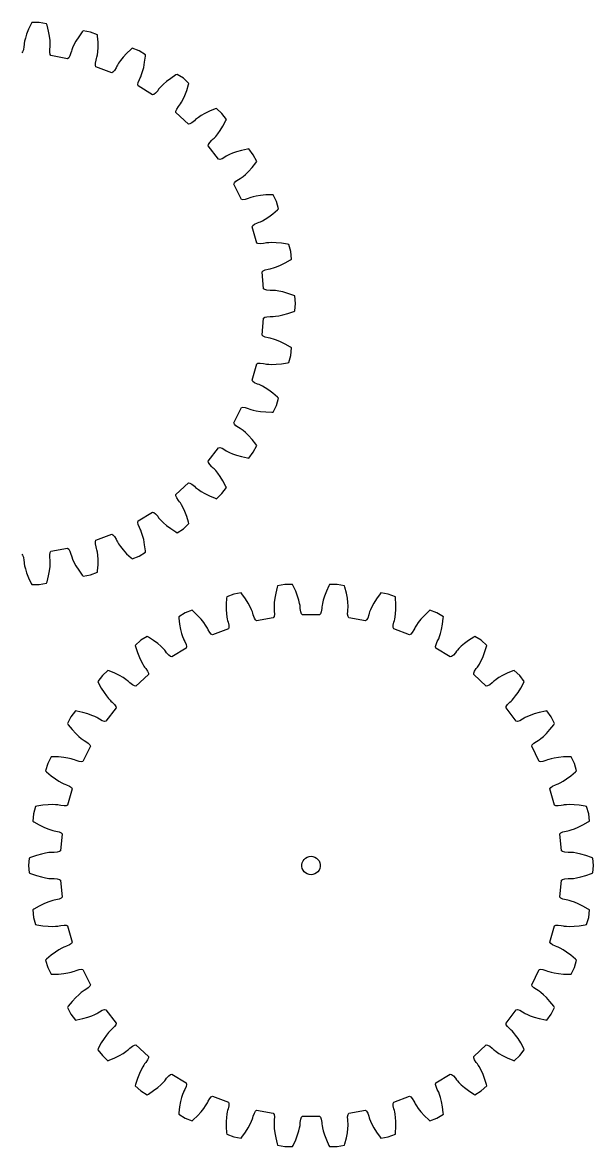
# Model space of a CAD drawing. Extents: x 0 to 188, y 0 to 183.
# Drawn here: x 95.7 to 188.3, y 0 to 182.6 of the extents above; entities that cross this region are included whole.
import ezdxf

# ---------------------------------------------------------------- set-up
doc = ezdxf.new("R2010")
doc.units = 0

msp = doc.modelspace()

# ---------------------------------------------------------------- linework, layer by layer
for p, q in [((97.18, 182.56), (97.08, 182.37)), ((98.4, 182.56), (97.18, 182.56)), ((99.6, 182.34), (98.4, 182.56)), ((96.66, 181.46), (96.36, 180.67)), ((97.08, 182.37), (96.66, 181.46)), ((99.67, 182.13), (99.6, 182.34)), ((99.91, 181.16), (99.67, 182.13)), ((100.07, 180.33), (99.91, 181.16)), ((105.38, 181.07), (104.8, 180.24)), ((105.52, 181.23), (105.38, 181.07)), ((106.72, 181.01), (105.52, 181.23)), ((107.85, 180.57), (106.72, 181.01)), ((95.93, 178.94), (95.91, 178.65)), ((95.95, 179.15), (95.93, 178.94)), ((96.02, 179.51), (95.95, 179.15)), ((96.15, 180.02), (96.02, 179.51)), ((96.36, 180.67), (96.15, 180.02)), ((100.15, 179.65), (100.07, 180.33)), ((100.18, 179.12), (100.15, 179.65)), ((100.18, 178.75), (100.18, 179.12)), ((104.03, 178.92), (103.82, 178.44)), ((104.36, 179.53), (104.03, 178.92)), ((104.8, 180.24), (104.36, 179.53)), ((107.88, 180.36), (107.85, 180.57)), ((107.94, 179.35), (107.88, 180.36)), ((107.94, 178.51), (107.94, 179.35)), ((95.7, 177.79), (95.55, 177.62)), ((95.83, 178.13), (95.7, 177.79)), ((95.91, 178.65), (95.83, 178.13)), ((100.12, 177.74), (100.13, 178.26)), ((100.18, 177.37), (100.12, 177.74)), ((100.13, 178.26), (100.17, 178.55)), ((100.17, 178.55), (100.18, 178.75)), ((100.3, 177.18), (100.18, 177.37)), ((103, 176.67), (100.3, 177.18)), ((103.37, 177.13), (103.19, 176.81)), ((103.55, 177.62), (103.37, 177.13)), ((103.62, 177.9), (103.55, 177.62)), ((103.68, 178.1), (103.62, 177.9)), ((103.82, 178.44), (103.68, 178.1)), ((107.76, 176.94), (107.83, 177.3)), ((107.83, 177.3), (107.9, 177.82)), ((107.9, 177.82), (107.94, 178.51)), ((112.58, 177.55), (112.01, 176.93)), ((113.3, 178.25), (112.58, 177.55)), ((113.47, 178.4), (113.3, 178.25)), ((114.6, 177.95), (113.47, 178.4)), ((115.64, 177.31), (114.6, 177.95)), ((115.5, 176.1), (115.63, 177.1)), ((115.63, 177.1), (115.64, 177.31)), ((103.19, 176.81), (103, 176.67)), ((107.51, 175.95), (107.62, 176.46)), ((107.51, 175.58), (107.51, 175.95)), ((107.59, 175.37), (107.51, 175.58)), ((110.16, 174.37), (107.59, 175.37)), ((107.62, 176.46), (107.71, 176.74)), ((107.71, 176.74), (107.76, 176.94)), ((110.99, 175.47), (110.87, 175.2)), ((111.09, 175.65), (110.99, 175.47)), ((111.28, 175.96), (111.09, 175.65)), ((111.58, 176.39), (111.28, 175.96)), ((112.01, 176.93), (111.58, 176.39)), ((115.18, 174.6), (115.35, 175.27)), ((115.35, 175.27), (115.5, 176.1)), ((110.36, 174.48), (110.16, 174.37)), ((110.61, 174.75), (110.36, 174.48)), ((110.87, 175.2), (110.61, 174.75)), ((114.66, 173.31), (114.8, 173.57)), ((114.8, 173.57), (114.89, 173.76)), ((114.89, 173.76), (115.02, 174.1)), ((115.02, 174.1), (115.18, 174.6)), ((119.73, 173.48), (119.06, 172.97)), ((120.57, 174.04), (119.73, 173.48)), ((120.76, 174.14), (120.57, 174.04)), ((121.8, 173.5), (120.76, 174.14)), ((122.7, 172.68), (121.8, 173.5)), ((114.39, 172.47), (114.46, 172.83)), ((114.43, 172.25), (114.39, 172.47)), ((116.77, 170.8), (114.43, 172.25)), ((114.46, 172.83), (114.66, 173.31)), ((117.78, 171.72), (117.62, 171.48)), ((117.92, 171.88), (117.78, 171.72)), ((118.16, 172.15), (117.92, 171.88)), ((118.54, 172.52), (118.16, 172.15)), ((119.06, 172.97), (118.54, 172.52)), ((122.34, 171.51), (122.64, 172.47)), ((122.64, 172.47), (122.7, 172.68)), ((116.99, 170.86), (116.77, 170.8)), ((117.28, 171.09), (116.99, 170.86)), ((117.62, 171.48), (117.28, 171.09)), ((121.5, 169.64), (121.74, 170.1)), ((121.74, 170.1), (122.03, 170.73)), ((122.03, 170.73), (122.34, 171.51)), ((120.57, 168.15), (120.71, 168.49)), ((120.57, 167.92), (120.57, 168.15)), ((120.71, 168.49), (121, 168.93)), ((121, 168.93), (121.18, 169.16)), ((121.18, 169.16), (121.3, 169.33)), ((121.3, 169.33), (121.5, 169.64)), ((126.02, 168.16), (125.26, 167.78)), ((126.94, 168.55), (126.02, 168.16)), ((127.15, 168.62), (126.94, 168.55)), ((128.05, 167.8), (127.15, 168.62)), ((122.61, 166.07), (120.57, 167.92)), ((123.16, 166.26), (122.83, 166.09)), ((123.57, 166.59), (123.16, 166.26)), ((123.78, 166.79), (123.57, 166.59)), ((123.93, 166.93), (123.78, 166.79)), ((124.23, 167.15), (123.93, 166.93)), ((124.67, 167.44), (124.23, 167.15)), ((125.26, 167.78), (124.67, 167.44)), ((128.78, 166.83), (128.05, 167.8)), ((128.21, 165.75), (128.69, 166.63)), ((128.69, 166.63), (128.78, 166.83)), ((122.83, 166.09), (122.61, 166.07)), ((127.04, 164.06), (127.37, 164.47)), ((127.37, 164.47), (127.77, 165.03)), ((127.77, 165.03), (128.21, 165.75)), ((125.82, 162.54), (125.86, 162.77)), ((127.48, 160.35), (125.82, 162.54)), ((125.86, 162.77), (126.06, 163.08)), ((126.06, 163.08), (126.42, 163.45)), ((126.42, 163.45), (126.64, 163.64)), ((126.64, 163.64), (126.79, 163.79)), ((126.79, 163.79), (127.04, 164.06)), ((128.52, 160.68), (128.06, 160.44)), ((128.76, 160.84), (128.52, 160.68)), ((128.94, 160.95), (128.76, 160.84)), ((129.27, 161.11), (128.94, 160.95)), ((129.75, 161.32), (129.27, 161.11)), ((130.4, 161.54), (129.75, 161.32)), ((131.21, 161.78), (130.4, 161.54)), ((132.2, 161.99), (131.21, 161.78)), ((132.41, 162.03), (132.2, 161.99)), ((133.14, 161.05), (132.41, 162.03)), ((133.69, 159.96), (133.14, 161.05)), ((127.71, 160.33), (127.48, 160.35)), ((128.06, 160.44), (127.71, 160.33)), ((132.36, 158.38), (132.93, 159)), ((132.93, 159), (133.56, 159.79)), ((133.56, 159.79), (133.69, 159.96)), ((130.32, 156.78), (130.75, 157.08)), ((130.75, 157.08), (131, 157.22)), ((131, 157.22), (131.17, 157.34)), ((131.17, 157.34), (131.47, 157.56)), ((131.47, 157.56), (131.87, 157.9)), ((131.87, 157.9), (132.36, 158.38)), ((129.99, 156.29), (130.07, 156.51)), ((131.21, 153.83), (129.99, 156.29)), ((130.07, 156.51), (130.32, 156.78)), ((131.44, 153.77), (131.21, 153.83)), ((131.8, 153.81), (131.44, 153.77)), ((132.3, 153.96), (131.8, 153.81)), ((132.57, 154.08), (132.3, 153.96)), ((132.76, 154.15), (132.57, 154.08)), ((133.12, 154.25), (132.76, 154.15)), ((133.63, 154.36), (133.12, 154.25)), ((134.31, 154.47), (133.63, 154.36)), ((135.15, 154.55), (134.31, 154.47)), ((136.15, 154.58), (135.15, 154.55)), ((136.37, 154.57), (136.15, 154.58)), ((136.91, 153.48), (136.37, 154.57)), ((137.25, 152.31), (136.91, 153.48)), ((136.33, 151.51), (137.09, 152.16)), ((137.09, 152.16), (137.25, 152.31)), ((133.06, 149.58), (133.36, 149.79)), ((133.36, 149.79), (133.83, 150.01)), ((133.83, 150.01), (134.1, 150.11)), ((134.1, 150.11), (134.3, 150.19)), ((134.3, 150.19), (134.62, 150.35)), ((134.62, 150.35), (135.08, 150.62)), ((135.08, 150.62), (135.65, 151)), ((135.65, 151), (136.33, 151.51)), ((132.94, 149.38), (133.06, 149.58)), ((133.69, 146.74), (132.94, 149.38)), ((133.9, 146.64), (133.69, 146.74)), ((134.26, 146.61), (133.9, 146.64)), ((134.78, 146.67), (134.26, 146.61)), ((135.07, 146.73), (134.78, 146.67)), ((135.27, 146.76), (135.07, 146.73)), ((135.64, 146.8), (135.27, 146.76)), ((136.16, 146.82), (135.64, 146.8)), ((136.85, 146.79), (136.16, 146.82)), ((137.69, 146.72), (136.85, 146.79)), ((138.68, 146.56), (137.69, 146.72)), ((138.9, 146.52), (138.68, 146.56)), ((139.23, 145.35), (138.9, 146.52)), ((139.34, 144.13), (139.23, 145.35)), ((135.05, 142.38), (135.56, 142.5)), ((135.56, 142.5), (135.85, 142.55)), ((135.85, 142.55), (136.05, 142.59)), ((136.05, 142.59), (136.4, 142.69)), ((136.4, 142.69), (136.9, 142.87)), ((136.9, 142.87), (137.53, 143.13)), ((137.53, 143.13), (138.29, 143.51)), ((138.29, 143.51), (139.16, 144.01)), ((139.16, 144.01), (139.34, 144.13)), ((134.57, 142.05), (134.72, 142.22)), ((134.82, 139.31), (134.57, 142.05)), ((134.72, 142.22), (135.05, 142.38)), ((135.01, 139.17), (134.82, 139.31)), ((135.36, 139.08), (135.01, 139.17)), ((135.88, 139.04), (135.36, 139.08)), ((136.17, 139.05), (135.88, 139.04)), ((136.38, 139.04), (136.17, 139.05)), ((136.75, 139.01), (136.38, 139.04)), ((137.27, 138.93), (136.75, 139.01)), ((137.94, 138.79), (137.27, 138.93)), ((138.75, 138.55), (137.94, 138.79)), ((139.7, 138.22), (138.75, 138.55)), ((139.9, 138.14), (139.7, 138.22)), ((140.01, 136.92), (139.9, 138.14)), ((139.9, 135.71), (140.01, 136.92)), ((137.94, 135.06), (138.75, 135.29)), ((138.75, 135.29), (139.7, 135.63)), ((139.7, 135.63), (139.9, 135.71)), ((134.57, 131.8), (134.82, 134.54)), ((134.82, 134.54), (135.01, 134.68)), ((135.01, 134.68), (135.36, 134.77)), ((135.36, 134.77), (135.88, 134.8)), ((135.88, 134.8), (136.17, 134.8)), ((136.17, 134.8), (136.38, 134.8)), ((136.38, 134.8), (136.75, 134.84)), ((136.75, 134.84), (137.27, 134.92)), ((137.27, 134.92), (137.94, 135.06)), ((134.72, 131.63), (134.57, 131.8)), ((135.05, 131.47), (134.72, 131.63)), ((135.56, 131.34), (135.05, 131.47)), ((135.85, 131.3), (135.56, 131.34)), ((136.05, 131.25), (135.85, 131.3)), ((136.4, 131.15), (136.05, 131.25)), ((136.9, 130.98), (136.4, 131.15)), ((137.53, 130.71), (136.9, 130.98)), ((138.29, 130.34), (137.53, 130.71)), ((139.16, 129.83), (138.29, 130.34)), ((139.34, 129.72), (139.16, 129.83)), ((139.23, 128.5), (139.34, 129.72)), ((138.9, 127.33), (139.23, 128.5)), ((132.94, 124.46), (133.69, 127.11)), ((133.69, 127.11), (133.9, 127.21)), ((133.9, 127.21), (134.26, 127.24)), ((134.26, 127.24), (134.78, 127.18)), ((134.78, 127.18), (135.07, 127.11)), ((135.07, 127.11), (135.27, 127.08)), ((135.27, 127.08), (135.64, 127.05)), ((135.64, 127.05), (136.16, 127.03)), ((136.16, 127.03), (136.85, 127.05)), ((136.85, 127.05), (137.69, 127.13)), ((137.69, 127.13), (138.68, 127.28)), ((138.68, 127.28), (138.9, 127.33)), ((133.06, 124.27), (132.94, 124.46)), ((133.36, 124.05), (133.06, 124.27)), ((133.83, 123.83), (133.36, 124.05)), ((134.1, 123.74), (133.83, 123.83)), ((134.3, 123.66), (134.1, 123.74)), ((134.62, 123.49), (134.3, 123.66)), ((135.08, 123.23), (134.62, 123.49)), ((135.65, 122.85), (135.08, 123.23)), ((136.33, 122.34), (135.65, 122.85)), ((137.09, 121.69), (136.33, 122.34)), ((136.91, 120.37), (137.25, 121.54)), ((137.25, 121.54), (137.09, 121.69)), ((129.99, 117.55), (131.21, 120.02)), ((131.21, 120.02), (131.44, 120.08)), ((131.44, 120.08), (131.8, 120.04)), ((131.8, 120.04), (132.3, 119.88)), ((132.3, 119.88), (132.57, 119.77)), ((132.57, 119.77), (132.76, 119.7)), ((132.76, 119.7), (133.12, 119.6)), ((133.12, 119.6), (133.63, 119.48)), ((133.63, 119.48), (134.31, 119.38)), ((134.31, 119.38), (135.15, 119.3)), ((135.15, 119.3), (136.15, 119.27)), ((136.15, 119.27), (136.37, 119.27)), ((136.37, 119.27), (136.91, 120.37)), ((130.07, 117.34), (129.99, 117.55)), ((130.32, 117.07), (130.07, 117.34)), ((130.75, 116.77), (130.32, 117.07)), ((131, 116.62), (130.75, 116.77)), ((131.17, 116.51), (131, 116.62)), ((131.47, 116.29), (131.17, 116.51)), ((131.87, 115.95), (131.47, 116.29)), ((132.36, 115.47), (131.87, 115.95)), ((132.93, 114.84), (132.36, 115.47)), ((125.82, 111.3), (127.48, 113.5)), ((127.48, 113.5), (127.71, 113.52)), ((127.71, 113.52), (128.06, 113.41)), ((128.06, 113.41), (128.52, 113.17)), ((133.56, 114.06), (132.93, 114.84)), ((133.14, 112.79), (133.69, 113.88)), ((133.69, 113.88), (133.56, 114.06)), ((128.52, 113.17), (128.76, 113)), ((128.76, 113), (128.94, 112.9)), ((128.94, 112.9), (129.27, 112.74)), ((129.27, 112.74), (129.75, 112.53)), ((129.75, 112.53), (130.4, 112.3)), ((130.4, 112.3), (131.21, 112.07)), ((131.21, 112.07), (132.2, 111.85)), ((132.2, 111.85), (132.41, 111.82)), ((132.41, 111.82), (133.14, 112.79)), ((125.86, 111.08), (125.82, 111.3)), ((126.06, 110.77), (125.86, 111.08)), ((126.42, 110.39), (126.06, 110.77)), ((126.64, 110.2), (126.42, 110.39)), ((126.79, 110.06), (126.64, 110.2)), ((127.04, 109.79), (126.79, 110.06)), ((127.37, 109.38), (127.04, 109.79)), ((120.57, 105.92), (122.61, 107.78)), ((122.61, 107.78), (122.83, 107.75)), ((122.83, 107.75), (123.16, 107.59)), ((127.77, 108.82), (127.37, 109.38)), ((128.21, 108.1), (127.77, 108.82)), ((128.69, 107.21), (128.21, 108.1)), ((120.57, 105.69), (120.57, 105.92)), ((123.16, 107.59), (123.57, 107.26)), ((123.57, 107.26), (123.78, 107.06)), ((123.78, 107.06), (123.93, 106.92)), ((123.93, 106.92), (124.23, 106.7)), ((124.23, 106.7), (124.67, 106.41)), ((124.67, 106.41), (125.26, 106.06)), ((125.26, 106.06), (126.02, 105.69)), ((127.15, 105.22), (128.05, 106.04)), ((128.05, 106.04), (128.78, 107.02)), ((128.78, 107.02), (128.69, 107.21)), ((120.71, 105.35), (120.57, 105.69)), ((121, 104.92), (120.71, 105.35)), ((121.18, 104.69), (121, 104.92)), ((121.3, 104.52), (121.18, 104.69)), ((121.5, 104.21), (121.3, 104.52)), ((121.74, 103.74), (121.5, 104.21)), ((126.02, 105.69), (126.94, 105.29)), ((126.94, 105.29), (127.15, 105.22)), ((114.43, 101.6), (116.77, 103.05)), ((116.77, 103.05), (116.99, 102.98)), ((116.99, 102.98), (117.28, 102.76)), ((117.28, 102.76), (117.62, 102.36)), ((117.62, 102.36), (117.78, 102.13)), ((122.03, 103.12), (121.74, 103.74)), ((122.34, 102.33), (122.03, 103.12)), ((122.64, 101.38), (122.34, 102.33)), ((114.39, 101.37), (114.43, 101.6)), ((114.46, 101.01), (114.39, 101.37)), ((114.66, 100.53), (114.46, 101.01)), ((114.8, 100.28), (114.66, 100.53)), ((117.78, 102.13), (117.92, 101.96)), ((117.92, 101.96), (118.16, 101.69)), ((118.16, 101.69), (118.54, 101.32)), ((118.54, 101.32), (119.06, 100.88)), ((119.06, 100.88), (119.73, 100.37)), ((121.8, 100.34), (122.7, 101.17)), ((122.7, 101.17), (122.64, 101.38)), ((107.59, 98.48), (110.16, 99.47)), ((110.16, 99.47), (110.36, 99.37)), ((110.36, 99.37), (110.61, 99.1)), ((110.61, 99.1), (110.87, 98.65)), ((110.87, 98.65), (110.99, 98.38)), ((114.89, 100.09), (114.8, 100.28)), ((115.02, 99.75), (114.89, 100.09)), ((115.18, 99.24), (115.02, 99.75)), ((115.35, 98.58), (115.18, 99.24)), ((119.73, 100.37), (120.57, 99.81)), ((120.57, 99.81), (120.76, 99.7)), ((120.76, 99.7), (121.8, 100.34)), ((100.3, 96.67), (103, 97.18)), ((103, 97.18), (103.19, 97.03)), ((103.19, 97.03), (103.37, 96.72)), ((107.51, 98.26), (107.59, 98.48)), ((107.51, 97.9), (107.51, 98.26)), ((107.62, 97.39), (107.51, 97.9)), ((107.71, 97.11), (107.62, 97.39)), ((107.76, 96.91), (107.71, 97.11)), ((107.83, 96.55), (107.76, 96.91)), ((110.99, 98.38), (111.09, 98.2)), ((111.09, 98.2), (111.28, 97.88)), ((111.28, 97.88), (111.58, 97.45)), ((111.58, 97.45), (112.01, 96.92)), ((112.01, 96.92), (112.58, 96.29)), ((115.5, 97.75), (115.35, 98.58)), ((115.63, 96.75), (115.5, 97.75)), ((95.55, 96.23), (95.7, 96.06)), ((95.7, 96.06), (95.83, 95.71)), ((95.83, 95.71), (95.91, 95.2)), ((95.91, 95.2), (95.93, 94.91)), ((100.12, 96.11), (100.18, 96.47)), ((100.13, 95.59), (100.12, 96.11)), ((100.17, 95.3), (100.13, 95.59)), ((100.18, 95.09), (100.17, 95.3)), ((100.18, 96.47), (100.3, 96.67)), ((100.18, 94.73), (100.18, 95.09)), ((103.37, 96.72), (103.55, 96.23)), ((103.55, 96.23), (103.62, 95.95)), ((103.62, 95.95), (103.68, 95.75)), ((103.68, 95.75), (103.82, 95.4)), ((103.82, 95.4), (104.03, 94.93)), ((107.9, 96.03), (107.83, 96.55)), ((107.94, 95.34), (107.9, 96.03)), ((107.94, 94.49), (107.94, 95.34)), ((112.58, 96.29), (113.3, 95.59)), ((113.3, 95.59), (113.47, 95.45)), ((113.47, 95.45), (114.6, 95.89)), ((114.6, 95.89), (115.64, 96.53)), ((115.64, 96.53), (115.63, 96.75)), ((95.93, 94.91), (95.95, 94.7)), ((95.95, 94.7), (96.02, 94.34)), ((96.02, 94.34), (96.15, 93.83)), ((96.15, 93.83), (96.36, 93.18)), ((96.36, 93.18), (96.66, 92.39)), ((99.91, 92.69), (100.07, 93.52)), ((100.07, 93.52), (100.15, 94.2)), ((100.15, 94.2), (100.18, 94.73)), ((104.03, 94.93), (104.36, 94.32)), ((104.36, 94.32), (104.8, 93.6)), ((104.8, 93.6), (105.38, 92.78)), ((106.72, 92.84), (107.85, 93.28)), ((107.85, 93.28), (107.88, 93.49)), ((107.88, 93.49), (107.94, 94.49)), ((96.66, 92.39), (97.08, 91.47)), ((97.08, 91.47), (97.18, 91.28)), ((98.4, 91.28), (99.6, 91.51)), ((99.6, 91.51), (99.67, 91.71)), ((99.67, 91.71), (99.91, 92.69)), ((105.38, 92.78), (105.52, 92.61)), ((105.52, 92.61), (106.72, 92.84)), ((97.18, 91.28), (98.4, 91.28)), ((129.97, 89.73), (128.83, 89.29)), ((131.16, 89.95), (129.97, 89.73)), ((131.3, 89.78), (131.16, 89.95)), ((131.88, 88.96), (131.3, 89.78)), ((136.77, 89.88), (136.62, 89.05)), ((137.02, 90.85), (136.77, 89.88)), ((137.08, 91.06), (137.02, 90.85)), ((138.28, 91.28), (137.08, 91.06)), ((139.5, 91.28), (138.28, 91.28)), ((139.6, 91.09), (139.5, 91.28)), ((140.02, 90.18), (139.6, 91.09)), ((140.33, 89.39), (140.02, 90.18)), ((145, 90.18), (144.69, 89.39)), ((145.42, 91.09), (145, 90.18)), ((145.52, 91.28), (145.42, 91.09)), ((146.74, 91.28), (145.52, 91.28)), ((147.94, 91.06), (146.74, 91.28)), ((148, 90.85), (147.94, 91.06)), ((148.25, 89.88), (148, 90.85)), ((148.4, 89.05), (148.25, 89.88)), ((153.72, 89.78), (153.14, 88.96)), ((153.85, 89.95), (153.72, 89.78)), ((155.05, 89.73), (153.85, 89.95)), ((156.19, 89.29), (155.05, 89.73)), ((128.8, 89.07), (128.74, 88.07)), ((128.74, 88.07), (128.74, 87.22)), ((128.83, 89.29), (128.8, 89.07)), ((132.32, 88.24), (131.88, 88.96)), ((132.65, 87.64), (132.32, 88.24)), ((132.87, 87.16), (132.65, 87.64)), ((136.53, 88.36), (136.5, 87.84)), ((136.5, 87.84), (136.5, 87.47)), ((136.62, 89.05), (136.53, 88.36)), ((140.53, 88.74), (140.33, 89.39)), ((140.66, 88.22), (140.53, 88.74)), ((140.73, 87.86), (140.66, 88.22)), ((140.75, 87.66), (140.73, 87.86)), ((140.77, 87.36), (140.75, 87.66)), ((144.27, 87.66), (144.25, 87.36)), ((144.29, 87.86), (144.27, 87.66)), ((144.36, 88.22), (144.29, 87.86)), ((144.49, 88.74), (144.36, 88.22)), ((144.69, 89.39), (144.49, 88.74)), ((148.49, 88.36), (148.4, 89.05)), ((148.52, 87.84), (148.49, 88.36)), ((148.52, 87.47), (148.52, 87.84)), ((152.37, 87.64), (152.15, 87.16)), ((152.7, 88.24), (152.37, 87.64)), ((153.14, 88.96), (152.7, 88.24)), ((156.22, 89.07), (156.19, 89.29)), ((156.28, 88.07), (156.22, 89.07)), ((156.28, 87.22), (156.28, 88.07)), ((122.08, 86.67), (121.04, 86.03)), ((121.04, 86.03), (121.06, 85.81)), ((121.06, 85.81), (121.18, 84.82)), ((123.22, 87.11), (122.08, 86.67)), ((123.38, 86.97), (123.22, 87.11)), ((124.1, 86.27), (123.38, 86.97)), ((124.67, 85.65), (124.1, 86.27)), ((128.74, 87.22), (128.79, 86.54)), ((128.79, 86.54), (128.85, 86.02)), ((128.85, 86.02), (128.92, 85.66)), ((133, 86.82), (132.87, 87.16)), ((133.06, 86.62), (133, 86.82)), ((133.13, 86.33), (133.06, 86.62)), ((133.31, 85.84), (133.13, 86.33)), ((133.5, 85.53), (133.31, 85.84)), ((136.38, 85.89), (133.68, 85.39)), ((136.5, 86.09), (136.38, 85.89)), ((136.5, 87.47), (136.52, 87.26)), ((136.57, 86.45), (136.5, 86.09)), ((136.52, 87.26), (136.55, 86.97)), ((136.55, 86.97), (136.57, 86.45)), ((140.85, 86.85), (140.77, 87.36)), ((140.98, 86.51), (140.85, 86.85)), ((141.13, 86.33), (140.98, 86.51)), ((143.89, 86.33), (141.13, 86.33)), ((144.04, 86.51), (143.89, 86.33)), ((144.17, 86.85), (144.04, 86.51)), ((144.25, 87.36), (144.17, 86.85)), ((148.45, 86.45), (148.47, 86.97)), ((148.52, 86.09), (148.45, 86.45)), ((148.47, 86.97), (148.5, 87.26)), ((148.5, 87.26), (148.52, 87.47)), ((148.64, 85.89), (148.52, 86.09)), ((151.34, 85.39), (148.64, 85.89)), ((151.71, 85.84), (151.52, 85.53)), ((151.89, 86.33), (151.71, 85.84)), ((151.96, 86.62), (151.89, 86.33)), ((152.02, 86.82), (151.96, 86.62)), ((152.15, 87.16), (152.02, 86.82)), ((156.1, 85.66), (156.17, 86.02)), ((156.17, 86.02), (156.23, 86.54)), ((156.23, 86.54), (156.28, 87.22)), ((160.92, 86.27), (160.35, 85.65)), ((161.64, 86.97), (160.92, 86.27)), ((161.8, 87.11), (161.64, 86.97)), ((162.94, 86.67), (161.8, 87.11)), ((163.98, 86.03), (162.94, 86.67)), ((163.84, 84.82), (163.96, 85.81)), ((163.96, 85.81), (163.98, 86.03)), ((121.18, 84.82), (121.34, 83.99)), ((121.34, 83.99), (121.5, 83.32)), ((125.1, 85.11), (124.67, 85.65)), ((125.4, 84.68), (125.1, 85.11)), ((125.6, 84.37), (125.4, 84.68)), ((125.69, 84.18), (125.6, 84.37)), ((125.82, 83.92), (125.69, 84.18)), ((129.09, 84.08), (126.53, 83.09)), ((128.92, 85.66), (128.97, 85.45)), ((128.97, 85.45), (129.06, 85.18)), ((129.06, 85.18), (129.17, 84.67)), ((129.17, 84.3), (129.09, 84.08)), ((129.17, 84.67), (129.17, 84.3)), ((133.68, 85.39), (133.5, 85.53)), ((151.52, 85.53), (151.34, 85.39)), ((155.85, 84.67), (155.96, 85.18)), ((155.85, 84.3), (155.85, 84.67)), ((155.93, 84.08), (155.85, 84.3)), ((158.49, 83.09), (155.93, 84.08)), ((155.96, 85.18), (156.05, 85.45)), ((156.05, 85.45), (156.1, 85.66)), ((159.33, 84.18), (159.2, 83.92)), ((159.42, 84.37), (159.33, 84.18)), ((159.62, 84.68), (159.42, 84.37)), ((159.92, 85.11), (159.62, 84.68)), ((160.35, 85.65), (159.92, 85.11)), ((163.52, 83.32), (163.68, 83.99)), ((163.68, 83.99), (163.84, 84.82)), ((114.89, 82.22), (113.99, 81.4)), ((115.92, 82.86), (114.89, 82.22)), ((116.11, 82.75), (115.92, 82.86)), ((116.95, 82.2), (116.11, 82.75)), ((117.62, 81.69), (116.95, 82.2)), ((121.5, 83.32), (121.66, 82.82)), ((121.66, 82.82), (121.8, 82.48)), ((121.8, 82.48), (121.88, 82.29)), ((121.88, 82.29), (122.02, 82.03)), ((126.08, 83.47), (125.82, 83.92)), ((126.32, 83.19), (126.08, 83.47)), ((126.53, 83.09), (126.32, 83.19)), ((158.7, 83.19), (158.49, 83.09)), ((158.94, 83.47), (158.7, 83.19)), ((159.2, 83.92), (158.94, 83.47)), ((163, 82.03), (163.13, 82.29)), ((163.13, 82.29), (163.22, 82.48)), ((163.22, 82.48), (163.36, 82.82)), ((163.36, 82.82), (163.52, 83.32)), ((168.07, 82.2), (167.4, 81.69)), ((168.91, 82.75), (168.07, 82.2)), ((169.1, 82.86), (168.91, 82.75)), ((170.13, 82.22), (169.1, 82.86)), ((171.03, 81.4), (170.13, 82.22)), ((113.99, 81.4), (114.04, 81.19)), ((114.04, 81.19), (114.34, 80.23)), ((118.14, 81.24), (117.62, 81.69)), ((118.52, 80.87), (118.14, 81.24)), ((118.77, 80.6), (118.52, 80.87)), ((118.9, 80.44), (118.77, 80.6)), ((119.07, 80.2), (118.9, 80.44)), ((122.26, 80.96), (119.92, 79.52)), ((122.02, 82.03), (122.22, 81.55)), ((122.22, 81.55), (122.3, 81.19)), ((122.3, 81.19), (122.26, 80.96)), ((162.72, 81.19), (162.79, 81.55)), ((162.76, 80.96), (162.72, 81.19)), ((165.1, 79.52), (162.76, 80.96)), ((162.79, 81.55), (163, 82.03)), ((166.12, 80.44), (165.95, 80.2)), ((166.25, 80.6), (166.12, 80.44)), ((166.5, 80.87), (166.25, 80.6)), ((166.88, 81.24), (166.5, 80.87)), ((167.4, 81.69), (166.88, 81.24)), ((170.68, 80.23), (170.98, 81.19)), ((170.98, 81.19), (171.03, 81.4)), ((114.34, 80.23), (114.65, 79.44)), ((114.65, 79.44), (114.94, 78.82)), ((114.94, 78.82), (115.19, 78.36)), ((119.41, 79.81), (119.07, 80.2)), ((119.7, 79.58), (119.41, 79.81)), ((119.92, 79.52), (119.7, 79.58)), ((165.32, 79.58), (165.1, 79.52)), ((165.61, 79.81), (165.32, 79.58)), ((165.95, 80.2), (165.61, 79.81)), ((169.83, 78.36), (170.08, 78.82)), ((170.08, 78.82), (170.37, 79.44)), ((170.37, 79.44), (170.68, 80.23)), ((109.54, 77.34), (108.64, 76.52)), ((109.74, 77.27), (109.54, 77.34)), ((110.67, 76.88), (109.74, 77.27)), ((111.42, 76.5), (110.67, 76.88)), ((115.19, 78.36), (115.38, 78.04)), ((115.38, 78.04), (115.5, 77.87)), ((115.5, 77.87), (115.69, 77.65)), ((115.69, 77.65), (115.97, 77.21)), ((115.97, 77.21), (116.11, 76.87)), ((116.11, 76.87), (116.11, 76.64)), ((168.91, 76.87), (169.05, 77.21)), ((168.91, 76.64), (168.91, 76.87)), ((169.05, 77.21), (169.33, 77.65)), ((169.33, 77.65), (169.52, 77.87)), ((169.52, 77.87), (169.64, 78.04)), ((169.64, 78.04), (169.83, 78.36)), ((174.35, 76.88), (173.6, 76.5)), ((175.28, 77.27), (174.35, 76.88)), ((175.48, 77.34), (175.28, 77.27)), ((176.38, 76.52), (175.48, 77.34)), ((108.64, 76.52), (107.9, 75.55)), ((107.9, 75.55), (107.99, 75.35)), ((107.99, 75.35), (108.47, 74.47)), ((112.02, 76.16), (111.42, 76.5)), ((112.46, 75.86), (112.02, 76.16)), ((112.75, 75.64), (112.46, 75.86)), ((112.91, 75.51), (112.75, 75.64)), ((113.12, 75.3), (112.91, 75.51)), ((113.52, 74.98), (113.12, 75.3)), ((113.85, 74.81), (113.52, 74.98)), ((116.11, 76.64), (114.08, 74.79)), ((170.94, 74.79), (168.91, 76.64)), ((171.5, 74.98), (171.17, 74.81)), ((171.9, 75.3), (171.5, 74.98)), ((172.11, 75.51), (171.9, 75.3)), ((172.27, 75.64), (172.11, 75.51)), ((172.56, 75.86), (172.27, 75.64)), ((173, 76.16), (172.56, 75.86)), ((173.6, 76.5), (173, 76.16)), ((177.12, 75.55), (176.38, 76.52)), ((176.55, 74.47), (177.03, 75.35)), ((177.03, 75.35), (177.12, 75.55)), ((108.47, 74.47), (108.91, 73.75)), ((108.91, 73.75), (109.31, 73.19)), ((109.31, 73.19), (109.64, 72.78)), ((114.08, 74.79), (113.85, 74.81)), ((171.17, 74.81), (170.94, 74.79)), ((175.38, 72.78), (175.71, 73.19)), ((175.71, 73.19), (176.11, 73.75)), ((176.11, 73.75), (176.55, 74.47)), ((110.86, 71.26), (109.21, 69.07)), ((109.64, 72.78), (109.89, 72.51)), ((109.89, 72.51), (110.04, 72.36)), ((110.04, 72.36), (110.26, 72.17)), ((110.26, 72.17), (110.62, 71.8)), ((110.62, 71.8), (110.82, 71.49)), ((110.82, 71.49), (110.86, 71.26)), ((174.16, 71.26), (174.2, 71.49)), ((175.81, 69.07), (174.16, 71.26)), ((174.2, 71.49), (174.4, 71.8)), ((174.4, 71.8), (174.76, 72.17)), ((174.76, 72.17), (174.98, 72.36)), ((174.98, 72.36), (175.13, 72.51)), ((175.13, 72.51), (175.38, 72.78)), ((103.54, 69.77), (103, 68.68)), ((104.27, 70.74), (103.54, 69.77)), ((104.49, 70.71), (104.27, 70.74)), ((105.47, 70.49), (104.49, 70.71)), ((106.28, 70.26), (105.47, 70.49)), ((106.93, 70.03), (106.28, 70.26)), ((107.41, 69.83), (106.93, 70.03)), ((107.74, 69.66), (107.41, 69.83)), ((107.92, 69.56), (107.74, 69.66)), ((108.17, 69.4), (107.92, 69.56)), ((108.63, 69.15), (108.17, 69.4)), ((176.85, 69.4), (176.39, 69.15)), ((177.1, 69.56), (176.85, 69.4)), ((177.28, 69.66), (177.1, 69.56)), ((177.61, 69.83), (177.28, 69.66)), ((178.09, 70.03), (177.61, 69.83)), ((178.74, 70.26), (178.09, 70.03)), ((179.55, 70.49), (178.74, 70.26)), ((180.53, 70.71), (179.55, 70.49)), ((180.75, 70.74), (180.53, 70.71)), ((181.48, 69.77), (180.75, 70.74)), ((182.02, 68.68), (181.48, 69.77)), ((103, 68.68), (103.12, 68.5)), ((103.12, 68.5), (103.75, 67.72)), ((103.75, 67.72), (104.32, 67.1)), ((108.98, 69.05), (108.63, 69.15)), ((109.21, 69.07), (108.98, 69.05)), ((176.04, 69.05), (175.81, 69.07)), ((176.39, 69.15), (176.04, 69.05)), ((180.7, 67.1), (181.27, 67.72)), ((181.27, 67.72), (181.9, 68.5)), ((181.9, 68.5), (182.02, 68.68)), ((104.32, 67.1), (104.81, 66.62)), ((104.81, 66.62), (105.22, 66.28)), ((105.22, 66.28), (105.51, 66.06)), ((105.51, 66.06), (105.68, 65.94)), ((105.68, 65.94), (105.94, 65.8)), ((105.94, 65.8), (106.36, 65.49)), ((178.66, 65.49), (179.08, 65.8)), ((179.08, 65.8), (179.34, 65.94)), ((179.34, 65.94), (179.51, 66.06)), ((179.51, 66.06), (179.8, 66.28)), ((179.8, 66.28), (180.21, 66.62)), ((180.21, 66.62), (180.7, 67.1)), ((106.7, 65.01), (105.47, 62.55)), ((106.36, 65.49), (106.61, 65.23)), ((106.61, 65.23), (106.7, 65.01)), ((178.32, 65.01), (178.41, 65.23)), ((179.55, 62.55), (178.32, 65.01)), ((178.41, 65.23), (178.66, 65.49)), ((99.77, 62.2), (99.43, 61.03)), ((100.31, 63.29), (99.77, 62.2)), ((100.53, 63.3), (100.31, 63.29)), ((101.53, 63.27), (100.53, 63.3)), ((102.37, 63.19), (101.53, 63.27)), ((103.05, 63.08), (102.37, 63.19)), ((103.57, 62.97), (103.05, 63.08)), ((103.92, 62.87), (103.57, 62.97)), ((104.12, 62.8), (103.92, 62.87)), ((104.39, 62.68), (104.12, 62.8)), ((104.88, 62.53), (104.39, 62.68)), ((105.25, 62.49), (104.88, 62.53)), ((105.47, 62.55), (105.25, 62.49)), ((179.77, 62.49), (179.55, 62.55)), ((180.14, 62.53), (179.77, 62.49)), ((180.63, 62.68), (180.14, 62.53)), ((180.9, 62.8), (180.63, 62.68)), ((181.1, 62.87), (180.9, 62.8)), ((181.45, 62.97), (181.1, 62.87)), ((181.97, 63.08), (181.45, 62.97)), ((182.65, 63.19), (181.97, 63.08)), ((183.49, 63.27), (182.65, 63.19)), ((184.49, 63.3), (183.49, 63.27)), ((184.71, 63.29), (184.49, 63.3)), ((185.25, 62.2), (184.71, 63.29)), ((185.58, 61.03), (185.25, 62.2)), ((99.43, 61.03), (99.59, 60.88)), ((99.59, 60.88), (100.35, 60.22)), ((184.67, 60.22), (185.43, 60.88)), ((185.43, 60.88), (185.58, 61.03)), ((100.35, 60.22), (101.03, 59.71)), ((101.03, 59.71), (101.6, 59.34)), ((101.6, 59.34), (102.06, 59.07)), ((102.06, 59.07), (102.39, 58.91)), ((102.39, 58.91), (102.58, 58.83)), ((102.58, 58.83), (102.85, 58.73)), ((102.85, 58.73), (103.33, 58.51)), ((103.33, 58.51), (103.62, 58.3)), ((181.4, 58.3), (181.69, 58.51)), ((181.69, 58.51), (182.16, 58.73)), ((182.16, 58.73), (182.44, 58.83)), ((182.44, 58.83), (182.63, 58.91)), ((182.63, 58.91), (182.96, 59.07)), ((182.96, 59.07), (183.42, 59.34)), ((183.42, 59.34), (183.99, 59.71)), ((183.99, 59.71), (184.67, 60.22)), ((103.75, 58.1), (102.99, 55.45)), ((103.62, 58.3), (103.75, 58.1)), ((181.27, 58.1), (181.4, 58.3)), ((182.03, 55.45), (181.27, 58.1)), ((97.79, 55.24), (97.45, 54.06)), ((98, 55.28), (97.79, 55.24)), ((98.99, 55.44), (98, 55.28)), ((99.83, 55.51), (98.99, 55.44)), ((100.52, 55.53), (99.83, 55.51)), ((101.05, 55.52), (100.52, 55.53)), ((101.41, 55.48), (101.05, 55.52)), ((101.62, 55.45), (101.41, 55.48)), ((101.9, 55.39), (101.62, 55.45)), ((102.42, 55.32), (101.9, 55.39)), ((102.79, 55.35), (102.42, 55.32)), ((102.99, 55.45), (102.79, 55.35)), ((182.23, 55.35), (182.03, 55.45)), ((182.6, 55.32), (182.23, 55.35)), ((183.12, 55.39), (182.6, 55.32)), ((183.4, 55.45), (183.12, 55.39)), ((183.61, 55.48), (183.4, 55.45)), ((183.97, 55.52), (183.61, 55.48)), ((184.5, 55.53), (183.97, 55.52)), ((185.19, 55.51), (184.5, 55.53)), ((186.03, 55.44), (185.19, 55.51)), ((187.02, 55.28), (186.03, 55.44)), ((187.23, 55.24), (187.02, 55.28)), ((187.57, 54.06), (187.23, 55.24)), ((97.45, 54.06), (97.34, 52.85)), ((187.68, 52.85), (187.57, 54.06)), ((97.34, 52.85), (97.52, 52.73)), ((97.52, 52.73), (98.39, 52.23)), ((98.39, 52.23), (99.15, 51.85)), ((99.15, 51.85), (99.78, 51.59)), ((99.78, 51.59), (100.28, 51.41)), ((100.28, 51.41), (100.63, 51.31)), ((100.63, 51.31), (100.84, 51.27)), ((100.84, 51.27), (101.12, 51.22)), ((101.12, 51.22), (101.63, 51.09)), ((183.39, 51.09), (183.9, 51.22)), ((183.9, 51.22), (184.18, 51.27)), ((184.18, 51.27), (184.39, 51.31)), ((184.39, 51.31), (184.74, 51.41)), ((184.74, 51.41), (185.24, 51.59)), ((185.24, 51.59), (185.87, 51.85)), ((185.87, 51.85), (186.63, 52.23)), ((186.63, 52.23), (187.5, 52.73)), ((187.5, 52.73), (187.68, 52.85)), ((101.63, 51.09), (101.96, 50.93)), ((102.12, 50.77), (101.86, 48.03)), ((101.96, 50.93), (102.12, 50.77)), ((182.9, 50.77), (183.06, 50.93)), ((183.16, 48.03), (182.9, 50.77)), ((183.06, 50.93), (183.39, 51.09)), ((98.75, 47.5), (97.93, 47.27)), ((99.42, 47.65), (98.75, 47.5)), ((99.94, 47.73), (99.42, 47.65)), ((100.3, 47.76), (99.94, 47.73)), ((100.51, 47.77), (100.3, 47.76)), ((100.8, 47.76), (100.51, 47.77)), ((101.32, 47.79), (100.8, 47.76)), ((101.68, 47.89), (101.32, 47.79)), ((101.86, 48.03), (101.68, 47.89)), ((183.34, 47.89), (183.16, 48.03)), ((183.7, 47.79), (183.34, 47.89)), ((184.22, 47.76), (183.7, 47.79)), ((184.51, 47.77), (184.22, 47.76)), ((184.72, 47.76), (184.51, 47.77)), ((185.08, 47.73), (184.72, 47.76)), ((185.6, 47.65), (185.08, 47.73)), ((186.27, 47.5), (185.6, 47.65)), ((187.09, 47.27), (186.27, 47.5)), ((96.79, 46.86), (96.67, 45.64)), ((96.98, 46.94), (96.79, 46.86)), ((97.93, 47.27), (96.98, 46.94)), ((141.02, 45.8), (141.08, 46.1)), ((141.02, 45.48), (141.02, 45.8)), ((141.08, 46.1), (141.21, 46.39)), ((141.21, 46.39), (141.4, 46.64)), ((141.4, 46.64), (141.63, 46.85)), ((141.63, 46.85), (141.9, 47.01)), ((141.9, 47.01), (142.2, 47.11)), ((142.2, 47.11), (142.51, 47.14)), ((142.51, 47.14), (142.82, 47.11)), ((142.82, 47.11), (143.12, 47.01)), ((143.12, 47.01), (143.39, 46.85)), ((143.39, 46.85), (143.62, 46.64)), ((143.62, 46.64), (143.81, 46.39)), ((143.81, 46.39), (143.94, 46.1)), ((143.94, 46.1), (144, 45.8)), ((144, 45.8), (144, 45.48)), ((188.03, 46.94), (187.09, 47.27)), ((188.23, 46.86), (188.03, 46.94)), ((188.35, 45.64), (188.23, 46.86)), ((96.67, 45.64), (96.79, 44.43)), ((96.79, 44.43), (96.98, 44.34)), ((96.98, 44.34), (97.93, 44.01)), ((97.93, 44.01), (98.75, 43.78)), ((141.08, 45.18), (141.02, 45.48)), ((141.21, 44.89), (141.08, 45.18)), ((141.4, 44.64), (141.21, 44.89)), ((141.63, 44.43), (141.4, 44.64)), ((141.9, 44.27), (141.63, 44.43)), ((142.2, 44.17), (141.9, 44.27)), ((142.51, 44.14), (142.2, 44.17)), ((142.82, 44.17), (142.51, 44.14)), ((143.12, 44.27), (142.82, 44.17)), ((143.39, 44.43), (143.12, 44.27)), ((143.62, 44.64), (143.39, 44.43)), ((143.81, 44.89), (143.62, 44.64)), ((143.94, 45.18), (143.81, 44.89)), ((144, 45.48), (143.94, 45.18)), ((186.27, 43.78), (187.09, 44.01)), ((187.09, 44.01), (188.03, 44.34)), ((188.03, 44.34), (188.23, 44.43)), ((188.23, 44.43), (188.35, 45.64)), ((98.75, 43.78), (99.42, 43.63)), ((99.42, 43.63), (99.94, 43.55)), ((99.94, 43.55), (100.3, 43.52)), ((100.3, 43.52), (100.51, 43.51)), ((100.51, 43.51), (100.8, 43.52)), ((100.8, 43.52), (101.32, 43.49)), ((101.32, 43.49), (101.68, 43.39)), ((101.68, 43.39), (101.86, 43.26)), ((101.86, 43.26), (102.12, 40.52)), ((182.9, 40.52), (183.16, 43.26)), ((183.16, 43.26), (183.34, 43.39)), ((183.34, 43.39), (183.7, 43.49)), ((183.7, 43.49), (184.22, 43.52)), ((184.22, 43.52), (184.51, 43.51)), ((184.51, 43.51), (184.72, 43.52)), ((184.72, 43.52), (185.08, 43.55)), ((185.08, 43.55), (185.6, 43.63)), ((185.6, 43.63), (186.27, 43.78)), ((101.63, 40.19), (101.12, 40.06)), ((101.96, 40.35), (101.63, 40.19)), ((102.12, 40.52), (101.96, 40.35)), ((183.06, 40.35), (182.9, 40.52)), ((183.39, 40.19), (183.06, 40.35)), ((183.9, 40.06), (183.39, 40.19)), ((97.52, 38.55), (97.34, 38.43)), ((97.34, 38.43), (97.45, 37.22)), ((98.39, 39.05), (97.52, 38.55)), ((99.15, 39.43), (98.39, 39.05)), ((99.78, 39.7), (99.15, 39.43)), ((100.28, 39.87), (99.78, 39.7)), ((100.63, 39.97), (100.28, 39.87)), ((100.84, 40.02), (100.63, 39.97)), ((101.12, 40.06), (100.84, 40.02)), ((184.18, 40.02), (183.9, 40.06)), ((184.39, 39.97), (184.18, 40.02)), ((184.74, 39.87), (184.39, 39.97)), ((185.24, 39.7), (184.74, 39.87)), ((185.87, 39.43), (185.24, 39.7)), ((186.63, 39.05), (185.87, 39.43)), ((187.5, 38.55), (186.63, 39.05)), ((187.68, 38.43), (187.5, 38.55)), ((187.57, 37.22), (187.68, 38.43)), ((97.45, 37.22), (97.79, 36.05)), ((187.23, 36.05), (187.57, 37.22)), ((97.79, 36.05), (98, 36)), ((98, 36), (98.99, 35.85)), ((98.99, 35.85), (99.83, 35.77)), ((99.83, 35.77), (100.52, 35.75)), ((100.52, 35.75), (101.05, 35.77)), ((101.05, 35.77), (101.41, 35.8)), ((101.41, 35.8), (101.62, 35.83)), ((101.62, 35.83), (101.9, 35.9)), ((101.9, 35.9), (102.42, 35.96)), ((102.42, 35.96), (102.79, 35.93)), ((102.79, 35.93), (102.99, 35.83)), ((102.99, 35.83), (103.75, 33.18)), ((181.27, 33.18), (182.03, 35.83)), ((182.03, 35.83), (182.23, 35.93)), ((182.23, 35.93), (182.6, 35.96)), ((182.6, 35.96), (183.12, 35.9)), ((183.12, 35.9), (183.4, 35.83)), ((183.4, 35.83), (183.61, 35.8)), ((183.61, 35.8), (183.97, 35.77)), ((183.97, 35.77), (184.5, 35.75)), ((184.5, 35.75), (185.19, 35.77)), ((185.19, 35.77), (186.03, 35.85)), ((186.03, 35.85), (187.02, 36)), ((187.02, 36), (187.23, 36.05)), ((103.62, 32.99), (103.33, 32.77)), ((103.75, 33.18), (103.62, 32.99)), ((181.4, 32.99), (181.27, 33.18)), ((181.69, 32.77), (181.4, 32.99)), ((100.35, 31.06), (99.59, 30.41)), ((101.03, 31.57), (100.35, 31.06)), ((101.6, 31.95), (101.03, 31.57)), ((102.06, 32.21), (101.6, 31.95)), ((102.39, 32.37), (102.06, 32.21)), ((102.58, 32.45), (102.39, 32.37)), ((102.85, 32.55), (102.58, 32.45)), ((103.33, 32.77), (102.85, 32.55)), ((182.16, 32.55), (181.69, 32.77)), ((182.44, 32.45), (182.16, 32.55)), ((182.63, 32.37), (182.44, 32.45)), ((182.96, 32.21), (182.63, 32.37)), ((183.42, 31.95), (182.96, 32.21)), ((183.99, 31.57), (183.42, 31.95)), ((184.67, 31.06), (183.99, 31.57)), ((185.43, 30.41), (184.67, 31.06)), ((99.59, 30.41), (99.43, 30.26)), ((99.43, 30.26), (99.77, 29.08)), ((185.25, 29.08), (185.58, 30.26)), ((185.58, 30.26), (185.43, 30.41)), ((99.77, 29.08), (100.31, 27.99)), ((100.31, 27.99), (100.53, 27.98)), ((100.53, 27.98), (101.53, 28.02)), ((101.53, 28.02), (102.37, 28.1)), ((102.37, 28.1), (103.05, 28.2)), ((103.05, 28.2), (103.57, 28.32)), ((103.57, 28.32), (103.92, 28.42)), ((103.92, 28.42), (104.12, 28.49)), ((104.12, 28.49), (104.39, 28.6)), ((104.39, 28.6), (104.88, 28.76)), ((104.88, 28.76), (105.25, 28.8)), ((105.25, 28.8), (105.47, 28.73)), ((105.47, 28.73), (106.7, 26.27)), ((178.32, 26.27), (179.55, 28.73)), ((179.55, 28.73), (179.77, 28.8)), ((179.77, 28.8), (180.14, 28.76)), ((180.14, 28.76), (180.63, 28.6)), ((180.63, 28.6), (180.9, 28.49)), ((180.9, 28.49), (181.1, 28.42)), ((181.1, 28.42), (181.45, 28.32)), ((181.45, 28.32), (181.97, 28.2)), ((181.97, 28.2), (182.65, 28.1)), ((182.65, 28.1), (183.49, 28.02)), ((183.49, 28.02), (184.49, 27.98)), ((184.49, 27.98), (184.71, 27.99)), ((184.71, 27.99), (185.25, 29.08)), ((106.36, 25.79), (105.94, 25.49)), ((106.61, 26.06), (106.36, 25.79)), ((106.7, 26.27), (106.61, 26.06)), ((178.41, 26.06), (178.32, 26.27)), ((178.66, 25.79), (178.41, 26.06)), ((179.08, 25.49), (178.66, 25.79)), ((104.32, 24.19), (103.75, 23.56)), ((104.81, 24.66), (104.32, 24.19)), ((105.22, 25.01), (104.81, 24.66)), ((105.51, 25.23), (105.22, 25.01)), ((105.68, 25.34), (105.51, 25.23)), ((105.94, 25.49), (105.68, 25.34)), ((179.34, 25.34), (179.08, 25.49)), ((179.51, 25.23), (179.34, 25.34)), ((179.8, 25.01), (179.51, 25.23)), ((180.21, 24.66), (179.8, 25.01)), ((180.7, 24.19), (180.21, 24.66)), ((181.27, 23.56), (180.7, 24.19)), ((103.12, 22.78), (103, 22.6)), ((103, 22.6), (103.54, 21.51)), ((103.75, 23.56), (103.12, 22.78)), ((108.17, 21.88), (108.63, 22.13)), ((108.63, 22.13), (108.98, 22.23)), ((108.98, 22.23), (109.21, 22.22)), ((109.21, 22.22), (110.86, 20.02)), ((174.16, 20.02), (175.81, 22.22)), ((175.81, 22.22), (176.04, 22.23)), ((176.04, 22.23), (176.39, 22.13)), ((176.39, 22.13), (176.85, 21.88)), ((181.9, 22.78), (181.27, 23.56)), ((181.48, 21.51), (182.02, 22.6)), ((182.02, 22.6), (181.9, 22.78)), ((103.54, 21.51), (104.27, 20.54)), ((104.27, 20.54), (104.49, 20.57)), ((104.49, 20.57), (105.47, 20.79)), ((105.47, 20.79), (106.28, 21.02)), ((106.28, 21.02), (106.93, 21.25)), ((106.93, 21.25), (107.41, 21.45)), ((107.41, 21.45), (107.74, 21.62)), ((107.74, 21.62), (107.92, 21.72)), ((107.92, 21.72), (108.17, 21.88)), ((176.85, 21.88), (177.1, 21.72)), ((177.1, 21.72), (177.28, 21.62)), ((177.28, 21.62), (177.61, 21.45)), ((177.61, 21.45), (178.09, 21.25)), ((178.09, 21.25), (178.74, 21.02)), ((178.74, 21.02), (179.55, 20.79)), ((179.55, 20.79), (180.53, 20.57)), ((180.53, 20.57), (180.75, 20.54)), ((180.75, 20.54), (181.48, 21.51)), ((109.64, 18.5), (109.31, 18.09)), ((109.89, 18.77), (109.64, 18.5)), ((110.04, 18.92), (109.89, 18.77)), ((110.26, 19.11), (110.04, 18.92)), ((110.62, 19.48), (110.26, 19.11)), ((110.82, 19.79), (110.62, 19.48)), ((110.86, 20.02), (110.82, 19.79)), ((174.2, 19.79), (174.16, 20.02)), ((174.4, 19.48), (174.2, 19.79)), ((174.76, 19.11), (174.4, 19.48)), ((174.98, 18.92), (174.76, 19.11)), ((175.13, 18.77), (174.98, 18.92)), ((175.38, 18.5), (175.13, 18.77)), ((175.71, 18.09), (175.38, 18.5)), ((108.47, 16.82), (107.99, 15.93)), ((108.91, 17.53), (108.47, 16.82)), ((109.31, 18.09), (108.91, 17.53)), ((113.52, 16.3), (113.85, 16.47)), ((113.85, 16.47), (114.08, 16.49)), ((114.08, 16.49), (116.11, 14.64)), ((168.91, 14.64), (170.94, 16.49)), ((170.94, 16.49), (171.17, 16.47)), ((171.17, 16.47), (171.5, 16.3)), ((176.11, 17.53), (175.71, 18.09)), ((176.55, 16.82), (176.11, 17.53)), ((177.03, 15.93), (176.55, 16.82)), ((107.99, 15.93), (107.9, 15.73)), ((107.9, 15.73), (108.64, 14.76)), ((108.64, 14.76), (109.54, 13.94)), ((110.67, 14.4), (111.42, 14.78)), ((111.42, 14.78), (112.02, 15.13)), ((112.02, 15.13), (112.46, 15.42)), ((112.46, 15.42), (112.75, 15.64)), ((112.75, 15.64), (112.91, 15.77)), ((112.91, 15.77), (113.12, 15.98)), ((113.12, 15.98), (113.52, 16.3)), ((116.11, 14.64), (116.11, 14.41)), ((168.91, 14.41), (168.91, 14.64)), ((171.5, 16.3), (171.9, 15.98)), ((171.9, 15.98), (172.11, 15.77)), ((172.11, 15.77), (172.27, 15.64)), ((172.27, 15.64), (172.56, 15.42)), ((172.56, 15.42), (173, 15.13)), ((173, 15.13), (173.6, 14.78)), ((173.6, 14.78), (174.35, 14.4)), ((175.48, 13.94), (176.38, 14.76)), ((176.38, 14.76), (177.12, 15.73)), ((177.12, 15.73), (177.03, 15.93)), ((109.54, 13.94), (109.74, 14.01)), ((109.74, 14.01), (110.67, 14.4)), ((115.19, 12.93), (114.94, 12.46)), ((115.38, 13.24), (115.19, 12.93)), ((115.5, 13.41), (115.38, 13.24)), ((115.69, 13.64), (115.5, 13.41)), ((115.97, 14.07), (115.69, 13.64)), ((116.11, 14.41), (115.97, 14.07)), ((169.05, 14.07), (168.91, 14.41)), ((169.33, 13.64), (169.05, 14.07)), ((169.52, 13.41), (169.33, 13.64)), ((169.64, 13.24), (169.52, 13.41)), ((169.83, 12.93), (169.64, 13.24)), ((170.08, 12.46), (169.83, 12.93)), ((174.35, 14.4), (175.28, 14.01)), ((175.28, 14.01), (175.48, 13.94)), ((114.34, 11.05), (114.04, 10.09)), ((114.65, 11.84), (114.34, 11.05)), ((114.94, 12.46), (114.65, 11.84)), ((118.9, 10.84), (119.07, 11.08)), ((119.07, 11.08), (119.41, 11.48)), ((119.41, 11.48), (119.7, 11.7)), ((119.7, 11.7), (119.92, 11.77)), ((119.92, 11.77), (122.26, 10.32)), ((162.76, 10.32), (165.1, 11.77)), ((165.1, 11.77), (165.32, 11.7)), ((165.32, 11.7), (165.61, 11.48)), ((165.61, 11.48), (165.95, 11.08)), ((165.95, 11.08), (166.12, 10.84)), ((170.37, 11.84), (170.08, 12.46)), ((170.68, 11.05), (170.37, 11.84)), ((170.98, 10.09), (170.68, 11.05)), ((114.04, 10.09), (113.99, 9.88)), ((113.99, 9.88), (114.89, 9.06)), ((116.95, 9.09), (117.62, 9.6)), ((117.62, 9.6), (118.14, 10.04)), ((118.14, 10.04), (118.52, 10.41)), ((118.52, 10.41), (118.77, 10.68)), ((118.77, 10.68), (118.9, 10.84)), ((122.02, 9.25), (121.88, 8.99)), ((122.22, 9.73), (122.02, 9.25)), ((122.3, 10.09), (122.22, 9.73)), ((122.26, 10.32), (122.3, 10.09)), ((162.72, 10.09), (162.76, 10.32)), ((162.79, 9.73), (162.72, 10.09)), ((163, 9.25), (162.79, 9.73)), ((163.13, 8.99), (163, 9.25)), ((166.12, 10.84), (166.25, 10.68)), ((166.25, 10.68), (166.5, 10.41)), ((166.5, 10.41), (166.88, 10.04)), ((166.88, 10.04), (167.4, 9.6)), ((167.4, 9.6), (168.07, 9.09)), ((170.13, 9.06), (171.03, 9.88)), ((171.03, 9.88), (170.98, 10.09)), ((114.89, 9.06), (115.92, 8.42)), ((115.92, 8.42), (116.11, 8.53)), ((116.11, 8.53), (116.95, 9.09)), ((121.5, 7.96), (121.34, 7.3)), ((121.66, 8.46), (121.5, 7.96)), ((121.8, 8.81), (121.66, 8.46)), ((121.88, 8.99), (121.8, 8.81)), ((125.69, 7.1), (125.82, 7.36)), ((125.82, 7.36), (126.08, 7.81)), ((126.08, 7.81), (126.32, 8.09)), ((126.32, 8.09), (126.53, 8.19)), ((126.53, 8.19), (129.09, 7.2)), ((155.93, 7.2), (158.49, 8.19)), ((158.49, 8.19), (158.7, 8.09)), ((158.7, 8.09), (158.94, 7.81)), ((158.94, 7.81), (159.2, 7.36)), ((159.2, 7.36), (159.33, 7.1)), ((163.22, 8.81), (163.13, 8.99)), ((163.36, 8.46), (163.22, 8.81)), ((163.52, 7.96), (163.36, 8.46)), ((163.68, 7.3), (163.52, 7.96)), ((168.07, 9.09), (168.91, 8.53)), ((168.91, 8.53), (169.1, 8.42)), ((169.1, 8.42), (170.13, 9.06)), ((121.18, 6.46), (121.06, 5.47)), ((121.34, 7.3), (121.18, 6.46)), ((124.1, 5.01), (124.67, 5.64)), ((124.67, 5.64), (125.1, 6.17)), ((125.1, 6.17), (125.4, 6.6)), ((125.4, 6.6), (125.6, 6.91)), ((125.6, 6.91), (125.69, 7.1)), ((128.92, 5.63), (128.85, 5.27)), ((128.97, 5.83), (128.92, 5.63)), ((129.06, 6.11), (128.97, 5.83)), ((129.17, 6.62), (129.06, 6.11)), ((129.09, 7.2), (129.17, 6.98)), ((129.17, 6.98), (129.17, 6.62)), ((133.31, 5.44), (133.5, 5.75)), ((133.5, 5.75), (133.68, 5.89)), ((133.68, 5.89), (136.38, 5.39)), ((148.64, 5.39), (151.34, 5.89)), ((151.34, 5.89), (151.52, 5.75)), ((151.52, 5.75), (151.71, 5.44)), ((155.85, 6.98), (155.93, 7.2)), ((155.85, 6.62), (155.85, 6.98)), ((155.96, 6.11), (155.85, 6.62)), ((156.05, 5.83), (155.96, 6.11)), ((156.1, 5.63), (156.05, 5.83)), ((156.17, 5.27), (156.1, 5.63)), ((159.33, 7.1), (159.42, 6.91)), ((159.42, 6.91), (159.62, 6.6)), ((159.62, 6.6), (159.92, 6.17)), ((159.92, 6.17), (160.35, 5.64)), ((160.35, 5.64), (160.92, 5.01)), ((163.84, 6.46), (163.68, 7.3)), ((163.96, 5.47), (163.84, 6.46)), ((121.06, 5.47), (121.04, 5.25)), ((121.04, 5.25), (122.08, 4.61)), ((122.08, 4.61), (123.22, 4.17)), ((123.22, 4.17), (123.38, 4.31)), ((123.38, 4.31), (124.1, 5.01)), ((128.79, 4.74), (128.74, 4.06)), ((128.74, 4.06), (128.74, 3.21)), ((128.85, 5.27), (128.79, 4.74)), ((132.65, 3.64), (132.87, 4.12)), ((132.87, 4.12), (133, 4.47)), ((133, 4.47), (133.06, 4.66)), ((133.06, 4.66), (133.13, 4.95)), ((133.13, 4.95), (133.31, 5.44)), ((136.38, 5.39), (136.5, 5.19)), ((136.5, 5.19), (136.57, 4.83)), ((136.52, 4.02), (136.5, 3.81)), ((136.5, 3.81), (136.5, 3.44)), ((136.55, 4.31), (136.52, 4.02)), ((136.57, 4.83), (136.55, 4.31)), ((140.75, 3.63), (140.77, 3.92)), ((140.77, 3.92), (140.85, 4.43)), ((140.85, 4.43), (140.98, 4.78)), ((140.98, 4.78), (141.13, 4.95)), ((141.13, 4.95), (143.89, 4.95)), ((143.89, 4.95), (144.04, 4.78)), ((144.04, 4.78), (144.17, 4.43)), ((144.17, 4.43), (144.25, 3.92)), ((144.25, 3.92), (144.27, 3.63)), ((148.45, 4.83), (148.52, 5.19)), ((148.47, 4.31), (148.45, 4.83)), ((148.5, 4.02), (148.47, 4.31)), ((148.52, 3.81), (148.5, 4.02)), ((148.52, 5.19), (148.64, 5.39)), ((148.52, 3.44), (148.52, 3.81)), ((151.71, 5.44), (151.89, 4.95)), ((151.89, 4.95), (151.96, 4.66)), ((151.96, 4.66), (152.02, 4.47)), ((152.02, 4.47), (152.15, 4.12)), ((152.15, 4.12), (152.37, 3.64)), ((156.23, 4.74), (156.17, 5.27)), ((156.28, 4.06), (156.23, 4.74)), ((156.28, 3.21), (156.28, 4.06)), ((160.92, 5.01), (161.64, 4.31)), ((161.64, 4.31), (161.8, 4.17)), ((161.8, 4.17), (162.94, 4.61)), ((162.94, 4.61), (163.98, 5.25)), ((163.98, 5.25), (163.96, 5.47)), ((128.74, 3.21), (128.8, 2.21)), ((128.8, 2.21), (128.83, 1.99)), ((128.83, 1.99), (129.97, 1.55)), ((131.3, 1.5), (131.88, 2.32)), ((131.88, 2.32), (132.32, 3.04)), ((132.32, 3.04), (132.65, 3.64)), ((136.5, 3.44), (136.53, 2.92)), ((136.53, 2.92), (136.62, 2.24)), ((136.62, 2.24), (136.77, 1.41)), ((140.02, 1.1), (140.33, 1.89)), ((140.33, 1.89), (140.53, 2.55)), ((140.53, 2.55), (140.66, 3.06)), ((140.66, 3.06), (140.73, 3.42)), ((140.73, 3.42), (140.75, 3.63)), ((144.27, 3.63), (144.29, 3.42)), ((144.29, 3.42), (144.36, 3.06)), ((144.36, 3.06), (144.49, 2.55)), ((144.49, 2.55), (144.69, 1.89)), ((144.69, 1.89), (145, 1.1)), ((148.25, 1.41), (148.4, 2.24)), ((148.4, 2.24), (148.49, 2.92)), ((148.49, 2.92), (148.52, 3.44)), ((152.37, 3.64), (152.7, 3.04)), ((152.7, 3.04), (153.14, 2.32)), ((153.14, 2.32), (153.72, 1.5)), ((155.05, 1.55), (156.19, 1.99)), ((156.19, 1.99), (156.22, 2.21)), ((156.22, 2.21), (156.28, 3.21)), ((129.97, 1.55), (131.16, 1.33)), ((131.16, 1.33), (131.3, 1.5)), ((136.77, 1.41), (137.02, 0.43)), ((137.02, 0.43), (137.08, 0.22)), ((137.08, 0.22), (138.28, 0)), ((138.28, 0), (139.5, 0)), ((139.5, 0), (139.6, 0.19)), ((139.6, 0.19), (140.02, 1.1)), ((145, 1.1), (145.42, 0.19)), ((145.42, 0.19), (145.52, 0)), ((145.52, 0), (146.74, 0)), ((146.74, 0), (147.94, 0.22)), ((147.94, 0.22), (148, 0.43)), ((148, 0.43), (148.25, 1.41)), ((153.72, 1.5), (153.85, 1.33)), ((153.85, 1.33), (155.05, 1.55))]:
    msp.add_line(p, q)

doc.saveas('drawing.dxf')
